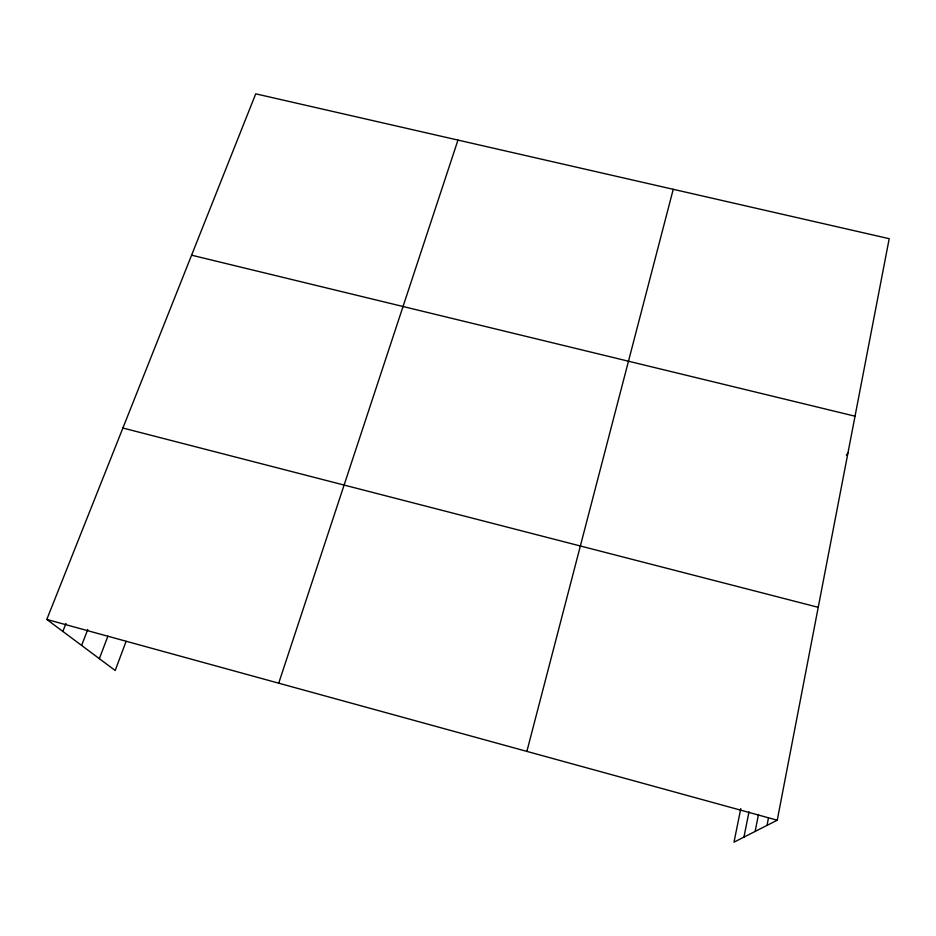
<?xml version="1.0" encoding="UTF-8"?>
<svg xmlns="http://www.w3.org/2000/svg" width="936" height="936" viewBox="0 0 936 936"><rect width="100%" height="100%" fill="white"/><g stroke="black" fill="none" stroke-linecap="round" stroke-linejoin="round"><path stroke-width="1.4" d="M740.785 808.599L734 842.166L777.243 820.205L889.2 238.692L255.727 93.834L46.8 619.445L115.198 670.492L126.103 641.347M767.017 825.4L768.409 818.251M755.13 831.437L758.488 814.449M743.944 837.123L748.999 811.84M526.874 751.397L673.241 189.306M278.706 683.186L457.973 140.084M99.356 658.663L107.897 636.176M81.619 645.43L87.762 629.507M62.852 631.426L65.988 623.423M846.413 455.13L847.969 452.849M191.587 255.189L855.024 416.204M122.885 428.021L818.228 607.324M46.8 619.445L777.243 820.205"/></g></svg>
